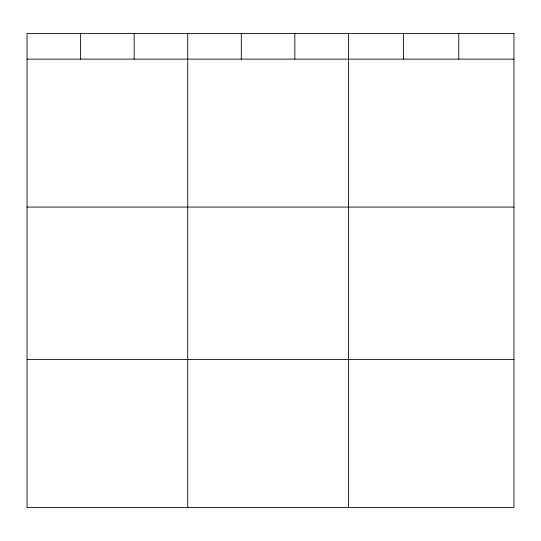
<?xml version="1.0" encoding="UTF-8"?>
<svg xmlns="http://www.w3.org/2000/svg" width="541" height="541" viewBox="0 0 541 541"><rect width="100%" height="100%" fill="white"/><g stroke="black" fill="none" stroke-linecap="round" stroke-linejoin="round"><path stroke-width="0.81" d="M27.05 59.138L513.95 59.138M27.05 207.088L513.95 207.088M27.05 359.528L513.95 359.528M458.768 33.522L458.768 59.138M403.586 33.522L403.586 59.138M348.404 33.522L348.404 507.478M294.845 33.522L294.845 59.138M241.286 33.522L241.286 59.138M187.727 33.522L187.727 507.478M134.168 33.522L134.168 59.138M80.609 33.522L80.609 59.138M513.95 33.522L27.05 33.522L27.05 507.478L513.95 507.478L513.95 33.522"/></g></svg>
